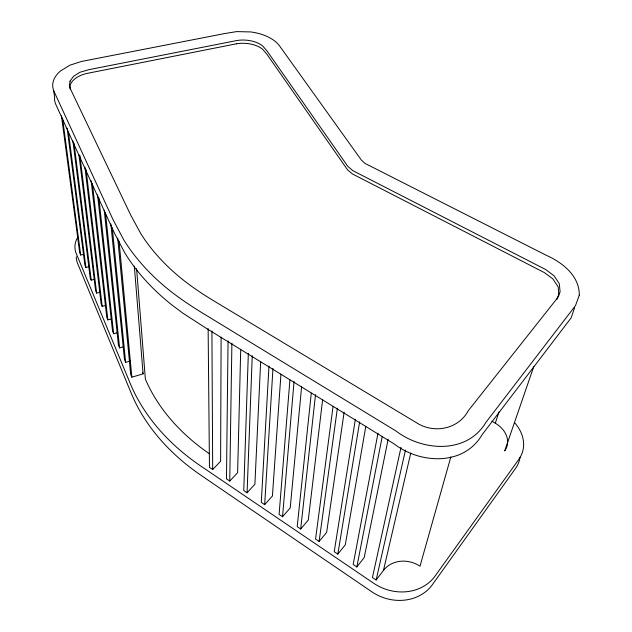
<?xml version="1.0" encoding="UTF-8"?>
<svg xmlns="http://www.w3.org/2000/svg" width="632" height="632" viewBox="0 0 632 632"><rect width="100%" height="100%" fill="white"/><g stroke="black" fill="none" stroke-linecap="round" stroke-linejoin="round"><path stroke-width="0.95" d="M221.113 337.148L220.608 461.289L212.684 469.529L209.461 467.348L208.133 328.577M228.057 340.853L226.477 478.851L229.756 481.063L237.624 472.689L240.721 349.314M229.756 481.063L231.897 343.216M248.337 353.343L243.755 490.527L247.08 492.778L254.893 484.262L260.661 361.567M247.08 492.778L252.247 355.753M268.979 366.039L261.293 502.385L264.674 504.668L272.424 496.002L280.948 374.16M264.674 504.668L272.961 368.488M289.906 379.966L279.107 514.424L282.536 516.747L290.222 507.931L301.598 386.847M282.536 516.747L294.046 381.475M311.284 393.144L297.198 526.654L300.682 529.008L308.29 520.041L322.604 399.882M300.682 529.008L315.51 394.708M333.048 406.534L315.565 539.072L319.105 541.458L326.649 532.334L344.124 412.183M319.105 541.458L337.385 408.146M355.374 419.237L334.225 551.681L337.82 554.114L345.293 544.823L365.77 426.545M337.82 554.114L359.655 421.868M377.983 433.141L353.177 564.495L356.835 566.967L364.222 557.511L388.151 439.208M356.835 566.967L382.163 436.783M401.02 447.33L372.438 577.514L376.151 580.018L383.466 570.396L410.768 453.097M376.151 580.018L405.468 450.063M450.861 456.873L419.996 566.193A27.326 24.103 25 0 0 383.466 570.396M533.803 366.481L504.684 450.908A24.474 19.118 19.7 0 0 495.314 423.195L498.94 411.969M574.638 307.681L571.099 317.935L482.074 434.753C463.793 466.124 420.312 464.014 394.257 443.996L206.972 328.751L182.695 313.061L170.838 304.15A258.757 170.593 7.1 0 1 149.239 284.376A257.469 169.834 7.1 0 1 124.867 252.966L114.463 233.192L55.474 103.68A40.717 24.316 -2.7 0 1 54.636 97.138L53.712 91.047M556.863 299.473L558.909 295.523L558.174 286.952L552.85 278.862L544.373 272.605L352.364 173.911L347.545 169.834L266.838 54.123L262.628 49.249A23.218 13.477 2.4 0 0 236.479 43.798M117.694 238.106L130.658 374.326L131.851 377.178L143.101 373.86L134.332 266.167M110.861 223.886L124.48 359.568L125.642 362.365L130.287 361.014M104.233 210.132L118.437 345.151L119.582 347.884L123.256 346.834M97.565 194.806L112.535 331.057L113.649 333.728L117.299 332.709M91.158 180.736L106.761 317.272L107.851 319.887L111.461 318.891M84.925 167.093L101.112 303.795L102.186 306.346L105.757 305.375M78.961 154.761L95.59 290.602L96.633 293.098L100.18 292.158M72.901 140.802L90.186 277.693L91.206 280.134L94.721 279.218M67.111 128.13L84.893 265.061L85.897 267.454L89.689 266.475M61.454 115.759L79.711 252.689L80.691 255.028L83.511 254.317M236.479 43.79L89.475 72.933A25.185 14.884 -2.6 0 0 69.962 85.818M491.878 421.188L495.314 423.195M142.492 372.438L143.101 373.86M62.521 118.097L80.691 255.028M68.335 131.503L85.897 267.454M74.023 143.259L91.206 280.134M79.869 155.322L96.633 293.098M86.102 169.668L102.186 306.346M92.367 183.375L107.851 319.887M98.805 197.516L113.649 333.728M105.505 212.921L119.582 347.884M112.275 227.804L125.642 362.365M119.037 241.037L131.851 377.178M136.599 268.647L145.376 379.161A207.351 155.733 7.6 0 0 209.216 453.642M211.91 330.899L212.684 469.529M69.962 85.818L69.986 89.033M77.839 237.103A35.511 24.458 -4.6 0 0 76.251 253.566L130.303 383.632A222.44 167.282 7.6 0 0 200.81 466.053L373.694 583.257A44.303 38.513 20.9 0 0 435.037 576.1L518.88 459.298A40.796 31.877 19.7 0 0 514.875 422.982M76.282 256.734A35.171 24.443 -4.8 0 0 77.61 263.465L131.235 393.238A220.173 166.927 7.7 0 0 200.992 475.303L371.79 591.789A43.782 38.291 21.4 0 0 432.414 584.632L515.562 468.383A40.361 31.758 20 0 0 520.033 457.236M70.026 81.165L69.37 85.841L71.084 90.313L130.674 215.006L140.794 233.627A242.633 157.771 7 0 0 173.966 272.226C187.878 284.677 203.583 294.852 219.596 304.363L416.512 422.753C433.639 433.884 458.255 429.397 468.154 410.863L556.595 299.07L560.118 291.952L559.288 283.744L554.161 275.892L545.866 269.643L352.727 170.608L347.774 166.327L266.862 50.734L262.635 45.931A23.194 13.414 2.5 0 0 237.19 40.464L88.764 69.694L79.916 72.293L73.494 76.354L70.026 81.165M579.291 295.136L575.515 305.572L485.905 422.381C466.906 454.376 422.571 451.406 396.011 431.016L206.593 315.542C189.75 305.359 173.255 294.449 158.664 281.169A260.842 169.882 7.1 0 1 123.619 239.615L113.16 219.904L54.068 91.529A41.025 24.166 -2.6 0 1 60.593 70.887L69.97 65.167L81.457 61.462L224.81 33.543L236.676 31.6L250.762 31.932A38.892 22.499 2.5 0 1 280.316 46.973L361.33 160.022L364.972 163.396L546.111 255.21C562.385 262.454 579.457 275.639 579.291 295.136"/></g></svg>
